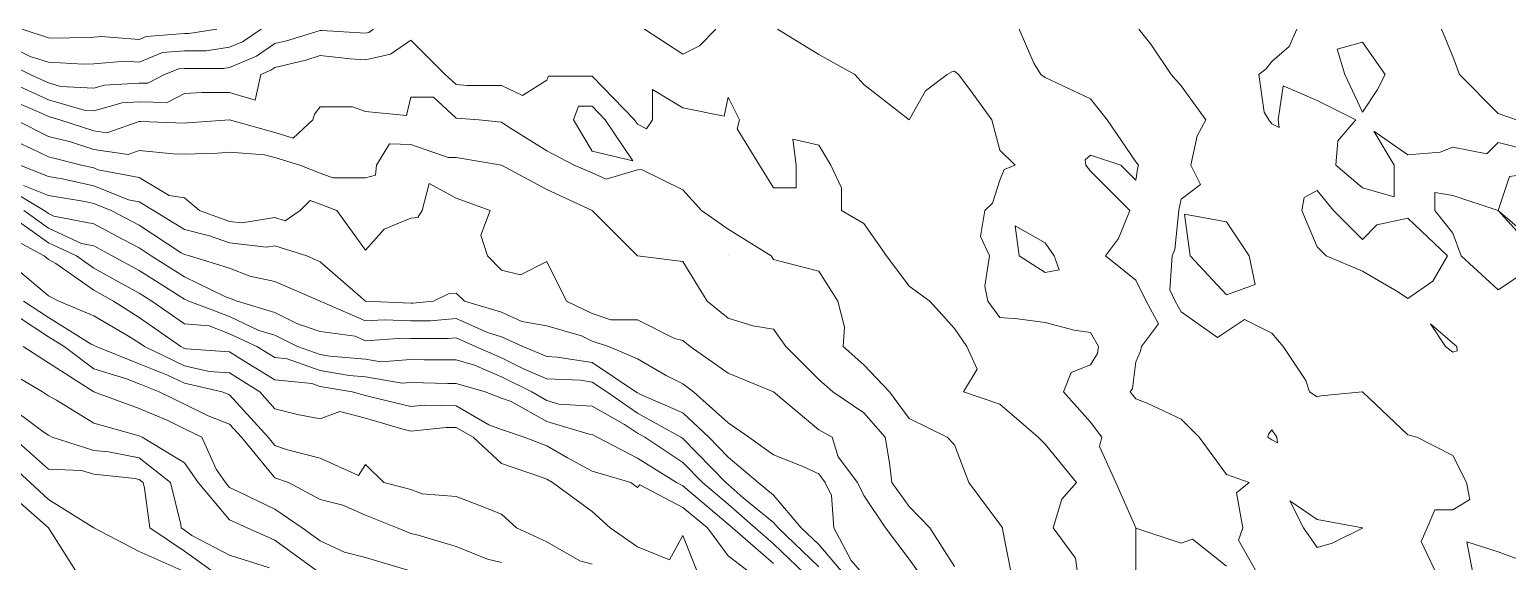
# Model space of a CAD drawing. Extents: x 532589 to 538856, y 6045658 to 6049082.
# Drawn here: x 536979 to 537628, y 6046121 to 6046354 of the extents above; entities that cross this region are included whole.
import ezdxf

# ---------------------------------------------------------------- set-up
doc = ezdxf.new("R2010")
doc.units = 0
doc.header["$LTSCALE"] = 5
doc.layers.add('C-TOPO-MAJR', color=7, linetype='Continuous', lineweight=15, true_color=0xd3aa5f)
doc.layers.add('C-TOPO-MINR', color=7, linetype='Continuous', lineweight=13, true_color=0xe9d5af)

msp = doc.modelspace()

# ---------------------------------------------------------------- linework, layer by layer
at = {"layer": 'C-TOPO-MAJR', "color": 9, "true_color": 0xbfbfbf, "flags": 128}
for points, elevation in [([(537535.457, 6046354.413), (537532.051, 6046346.758), (537524.396, 6046340.198), (537521.905, 6046336.995), (537518.703, 6046334.505), (537521.074, 6046317.918), (537523.151, 6046314.597), (537524.396, 6046312.785), (537527.717, 6046311.275), (537527.242, 6046314.597), (537529.377, 6046329.524), (537544.304, 6046323.127), (537561.366, 6046314.597), (537553.492, 6046305.409), (537552.597, 6046294.688), (537564.212, 6046284.734), (537578.145, 6046280.756), (537578.145, 6046294.688), (537569.189, 6046309.619), (537584.121, 6046299.287), (537598.342, 6046300.375), (537604.029, 6046302.649), (537618.956, 6046299.669), (537623.937, 6046304.642), (537637.21, 6046301.324)], 4285), ([(537631.901, 6046314.597), (537623.937, 6046317.443), (537606.876, 6046334.505), (537604.029, 6046342.468), (537599.049, 6046354.413)], 4285), ([(537570.848, 6046327.869), (537574.167, 6046334.505), (537564.212, 6046348.72), (537553.151, 6046345.567), (537556.557, 6046334.505), (537564.212, 6046317.918), (537570.848, 6046327.869)], 4285), ([(536966.963, 6046324.746), (536984.126, 6046317.341), (536986.871, 6046316.071), (536991.846, 6046314.597), (537006.779, 6046309.721), (537012.467, 6046308.908), (537026.688, 6046313.954), (537027.399, 6046313.885), (537046.596, 6046313.222), (537047.924, 6046313.268), (537066.504, 6046314.597), (537086.413, 6046309.068), (537094.374, 6046306.635), (537103, 6046314.597), (537103.831, 6046317.087), (537106.321, 6046320.29), (537120.536, 6046320.29), (537126.229, 6046318.218), (537144.146, 6046316.589), (537146.138, 6046324.551), (537156.092, 6046324.551), (537166.046, 6046315.335), (537176, 6046314.597), (537185.954, 6046313.648), (537188.801, 6046311.75), (537205.863, 6046300.975), (537217.81, 6046294.688), (537225.771, 6046291.372), (537231.893, 6046288.566), (537245.679, 6046292.696), (537247.491, 6046292.876), (537265.588, 6046283.828), (537273.881, 6046274.78), (537285.496, 6046266.582), (537304.455, 6046254.872), (537305.404, 6046253.339), (537307.618, 6046252.658), (537325.312, 6046248.239), (537333.697, 6046234.963), (537336.69, 6046223.586), (537336.033, 6046215.055), (537345.221, 6046207.093), (537356.42, 6046195.147), (537365.129, 6046183.532), (537381.716, 6046175.238), (537385.037, 6046171.917), (537391.258, 6046155.33), (537404.946, 6046137.082), (537406.118, 6046135.422), (537406.191, 6046134.176), (537409.921, 6046115.513)], 4280), ([(537231.552, 6046314.597), (537225.771, 6046320.57), (537219.798, 6046320.57), (537217.625, 6046314.597), (537225.771, 6046300.81), (537243.687, 6046296.68), (537231.552, 6046314.597)], 4280), ([(537651.807, 6046266.818), (537663.754, 6046274.78), (537643.846, 6046291.842), (537628.918, 6046289.707), (537623.937, 6046274.78), (537604.029, 6046281.423), (537596.066, 6046282.743), (537596.066, 6046274.78), (537604.029, 6046264.826), (537607.651, 6046254.872), (537623.937, 6046239.943), (537632.898, 6046245.911), (537641.854, 6046254.872), (537623.937, 6046274.78), (537643.846, 6046257.718), (537651.807, 6046266.818)], 4285), ([(536966.963, 6046285.689), (536985.062, 6046274.78), (536986.871, 6046273.496), (536989.283, 6046272.368), (537006.779, 6046268.953), (537019.352, 6046262.207), (537026.688, 6046258.356), (537032.048, 6046254.872), (537046.596, 6046245.645), (537064.607, 6046236.861), (537066.504, 6046236.292), (537069.826, 6046234.963), (537086.413, 6046229.987), (537096.367, 6046225.009), (537106.321, 6046221.69), (537121.635, 6046219.649), (537126.229, 6046217.651), (537142.48, 6046218.712), (537146.138, 6046218.569), (537162.532, 6046218.569), (537166.046, 6046218.868), (537174.58, 6046215.055), (537185.954, 6046210.078), (537195.908, 6046205.101), (537205.863, 6046200.974), (537220.667, 6046200.251), (537225.771, 6046199.474), (537232.191, 6046195.147), (537245.679, 6046185.855), (537264.79, 6046175.238), (537265.588, 6046174.714), (537284.474, 6046155.33), (537285.496, 6046154.464), (537292.139, 6046148.687), (537305.404, 6046137.834), (537307.445, 6046135.422), (537325.312, 6046118.427)], 4275), ([(537584.121, 6046271.46), (537570.547, 6046268.446), (537564.212, 6046262.108), (537551.54, 6046274.78), (537544.304, 6046283.627), (537538.617, 6046280.467), (537537.671, 6046274.78), (537544.304, 6046258.858), (537548.291, 6046254.872), (537564.212, 6046248.239), (537580.134, 6046238.95), (537584.121, 6046236.209), (537595.182, 6046243.81), (537601.685, 6046254.872), (537584.121, 6046271.46)], 4285), ([(536975.955, 6046234.963), (536986.871, 6046227.763), (537005.672, 6046216.162), (537006.779, 6046215.698), (537007.886, 6046215.055), (537026.688, 6046207.535), (537039.223, 6046202.519), (537046.596, 6046198.975), (537063.183, 6046195.147), (537066.504, 6046193.861), (537083.485, 6046175.238), (537086.413, 6046171.684), (537091.942, 6046169.709), (537106.321, 6046166.115), (537123.164, 6046158.396), (537126.229, 6046163.293), (537134.193, 6046155.33), (537146.138, 6046152.341), (537151.117, 6046150.35), (537166.046, 6046149.208), (537176, 6046145.376), (537185.954, 6046141.544), (537192.587, 6046135.422), (537205.863, 6046129.295), (537220.338, 6046120.946), (537225.771, 6046119.498)], 4270), ([(537605.69, 6046215.055), (537604.029, 6046216.588), (537594.075, 6046225.009), (537600.708, 6046215.055), (537604.029, 6046212.565), (537605.841, 6046213.243), (537605.69, 6046215.055)], 4285), ([(537060.084, 6046115.513), (537046.596, 6046125.237), (537031.494, 6046135.422), (537029.079, 6046152.939), (537028.499, 6046155.33), (537026.688, 6046156.753), (537024.929, 6046157.088), (537006.779, 6046158.998), (537001.419, 6046160.69), (536986.871, 6046161.23), (536971.109, 6046175.238)], 4265)]:
    msp.add_lwpolyline(points, dxfattribs=dict(at, elevation=elevation))
at = {"layer": 'C-TOPO-MINR', "color": 254, "true_color": 0xd9d9d9, "flags": 128}
for points, elevation in [([(536966.963, 6046340.477), (536978.908, 6046334.505), (536986.871, 6046330.818), (536992.11, 6046329.266), (537006.779, 6046328.532), (537011.464, 6046329.82), (537026.688, 6046330.772), (537030.5, 6046330.693), (537037.887, 6046334.505), (537044.108, 6046336.993), (537046.596, 6046337.184), (537063.825, 6046337.184), (537066.504, 6046337.601), (537078.326, 6046342.592), (537086.413, 6046348.125), (537091.496, 6046349.33), (537106.321, 6046353.862), (537106.942, 6046353.793), (537126.229, 6046352.657), (537127.651, 6046352.991), (537129.742, 6046354.413)], 4282), ([(536966.963, 6046348.441), (536978.908, 6046342.468), (536986.871, 6046339.886), (537002.23, 6046339.055), (537006.779, 6046339.189), (537020.768, 6046340.424), (537026.688, 6046339.98), (537036.998, 6046344.103), (537046.596, 6046344.842), (537056.167, 6046344.842), (537066.504, 6046346.449), (537072.104, 6046348.813), (537080.289, 6046354.413)], 4283), ([(536975.258, 6046354.413), (536986.871, 6046350.647), (536990.853, 6046350.432), (537006.779, 6046350.9), (537010.007, 6046351.186), (537026.688, 6046349.933), (537029.888, 6046351.213), (537046.596, 6046352.5), (537048.509, 6046352.5), (537060.82, 6046354.413)], 4284), ([(537248.741, 6046354.413), (537265.588, 6046343.463), (537272.888, 6046347.113), (537280.186, 6046354.413)], 4282), ([(537307.212, 6046354.413), (537325.312, 6046343.353), (537341.242, 6046334.505), (537345.221, 6046330.083), (537365.122, 6046314.597), (537365.129, 6046314.593), (537365.134, 6046314.592), (537365.135, 6046314.597), (537372.24, 6046327.394), (537381.724, 6046334.505), (537383.795, 6046335.748), (537385.037, 6046335.925), (537386.694, 6046334.505), (537391.671, 6046327.871), (537401.329, 6046314.597), (537404.946, 6046301.322), (537411.579, 6046294.688), (537406.753, 6046292.881), (537404.946, 6046288.055), (537401.63, 6046278.095), (537398.315, 6046274.78), (537396.417, 6046263.401), (537400.353, 6046254.872), (537398.309, 6046241.6), (537399.706, 6046234.963), (537404.946, 6046227.852), (537412.604, 6046227.305), (537424.854, 6046225.674), (537437.519, 6046222.298), (537444.762, 6046221.183), (537448.225, 6046215.055), (537447.826, 6046211.991), (537444.762, 6046207.092), (537436.228, 6046203.681), (537432.817, 6046195.147), (537444.762, 6046181.874), (537449.741, 6046175.238), (537448.744, 6046171.257), (537455.822, 6046155.33), (537464.668, 6046135.425), (537464.622, 6046135.422), (537464.622, 6046115.562)], 4282), ([(537413.475, 6046354.413), (537419.882, 6046339.477), (537422.866, 6046334.505), (537424.854, 6046333.262), (537427.34, 6046332.019), (537444.762, 6046323.886), (537452.096, 6046314.597), (537464.671, 6046296.216), (537465.774, 6046294.688), (537465.573, 6046293.786), (537464.671, 6046288.063), (537458.045, 6046294.688), (537444.762, 6046299.113), (537442.421, 6046297.03), (537442.772, 6046294.688), (537444.762, 6046292.035), (537462.017, 6046274.78), (537457.088, 6046262.454), (537451.399, 6046254.872), (537464.671, 6046244.252), (537469.164, 6046234.963), (537474.624, 6046225.01), (537467.154, 6046215.055), (537466.657, 6046213.069), (537464.671, 6046208.43), (537463.14, 6046196.678), (537462.182, 6046195.147), (537464.671, 6046192.085), (537469.646, 6046190.172), (537484.579, 6046183.203), (537492.544, 6046175.238), (537504.487, 6046158.947), (537514.439, 6046155.33), (537508.909, 6046150.908), (537511.728, 6046135.422), (537509.796, 6046130.113), (537517.954, 6046115.513)], 4283), ([(537465.917, 6046354.413), (537471.315, 6046347.769), (537480.155, 6046334.505), (537484.579, 6046329.527), (537495.441, 6046314.597), (537491.607, 6046307.568), (537488.844, 6046294.688), (537493.105, 6046286.163), (537484.579, 6046279.759), (537483.674, 6046275.685), (537483.532, 6046274.78), (537481.734, 6046257.717), (537480.596, 6046254.872), (537479.6, 6046239.943), (537482.009, 6046234.963), (537484.579, 6046230.277), (537500.501, 6046219.041), (537504.487, 6046221.699), (537512.456, 6046226.995), (537524.396, 6046221.025), (537529.37, 6046215.055), (537539.325, 6046200.125), (537540.987, 6046195.147), (537544.304, 6046192.936), (537545.963, 6046193.488), (537564.188, 6046195.147), (537564.21, 6046195.149), (537564.212, 6046195.148), (537564.214, 6046195.147), (537584.121, 6046176.347), (537588.107, 6046175.238), (537604.029, 6046167.273), (537610.002, 6046155.33), (537611.494, 6046147.865), (537604.029, 6046143.387), (537596.063, 6046143.387), (537592.646, 6046135.422), (537590.091, 6046129.452), (537596.695, 6046115.513)], 4284), ([(536970.395, 6046331.072), (536986.871, 6046323.444), (537002.588, 6046318.788), (537006.779, 6046318.578), (537019.271, 6046322.013), (537026.688, 6046322.477), (537038.972, 6046322.221), (537046.596, 6046326.155), (537054.439, 6046326.662), (537066.504, 6046326.662), (537077.756, 6046323.253), (537080.127, 6046334.505), (537084.547, 6046336.371), (537086.413, 6046337.648), (537099.967, 6046340.859), (537106.321, 6046342.801), (537119.386, 6046341.348), (537126.229, 6046340.945), (537137.132, 6046343.511), (537146.138, 6046349.634), (537161.267, 6046334.505), (537166.046, 6046330.08), (537170.825, 6046329.726), (537185.954, 6046329.726), (537195.144, 6046325.315), (537205.863, 6046332.011), (537206.528, 6046333.84), (537225.771, 6046333.84), (537244.397, 6046314.597), (537245.679, 6046312.703), (537249.656, 6046310.62), (537252.306, 6046314.597), (537252.306, 6046327.878), (537265.588, 6046319.908), (537283.837, 6046316.255), (537285.496, 6046324.539), (537290.474, 6046314.597), (537289.478, 6046310.615), (537299.28, 6046294.688), (537305.404, 6046284.739), (537315.354, 6046284.739), (537315.354, 6046294.688), (537313.93, 6046306.071), (537325.312, 6046303.54), (537330.624, 6046294.688), (537335.271, 6046284.73), (537335.271, 6046274.78), (537345.221, 6046269.094), (537355.177, 6046254.872), (537365.129, 6046241.598), (537374.175, 6046234.963), (537385.037, 6046223.021), (537390.349, 6046215.055), (537394.996, 6046205.096), (537389.019, 6046195.147), (537404.946, 6046189.838), (537421.794, 6046175.238), (537424.854, 6046172.179), (537438.54, 6046155.33), (537432.152, 6046148.032), (537428.318, 6046135.422), (537438.136, 6046122.14), (537439.078, 6046115.513)], 4281), ([(536972.392, 6046314.597), (536986.871, 6046307.356), (536996.524, 6046304.943), (537006.779, 6046301.595), (537021.948, 6046299.428), (537026.688, 6046301.11), (537041.618, 6046299.666), (537046.596, 6046299.494), (537061.194, 6046299.998), (537066.504, 6046300.378), (537081.818, 6046299.283), (537086.413, 6046298.007), (537097.275, 6046294.688), (537106.321, 6046291.257), (537111.849, 6046289.161), (537126.229, 6046289.161), (537130.555, 6046290.362), (537130.968, 6046294.688), (537136.769, 6046304.057), (537146.138, 6046303.789), (537162.584, 6046298.15), (537166.046, 6046298.15), (537185.953, 6046294.69), (537185.954, 6046294.689), (537185.956, 6046294.688), (537205.863, 6046283.969), (537225.769, 6046274.782), (537225.771, 6046274.781), (537225.773, 6046274.78), (537245.679, 6046254.874), (537245.703, 6046254.872), (537265.588, 6046252.384), (537276.31, 6046234.963), (537285.496, 6046227.498), (537296.354, 6046224.105), (537305.404, 6046222.712), (537310.934, 6046215.055), (537325.312, 6046200.677), (537331.535, 6046195.147), (537345.221, 6046186.024), (537354.464, 6046175.238), (537356.473, 6046163.986), (537357.471, 6046155.33), (537365.129, 6046144.85), (537374.088, 6046135.422), (537385.037, 6046118.573)], 4279), ([(536966.963, 6046307.799), (536979.632, 6046301.927), (536986.871, 6046298.307), (537001.348, 6046294.688), (537006.779, 6046293.517), (537008.771, 6046292.697), (537026.688, 6046289.307), (537039.959, 6046281.417), (537046.596, 6046280.312), (537053.233, 6046274.78), (537066.504, 6046270.039), (537071.886, 6046269.399), (537086.413, 6046271.668), (537090.939, 6046270.254), (537097.475, 6046274.78), (537101.896, 6046279.204), (537106.321, 6046277.526), (537113.562, 6046274.78), (537126.229, 6046257.355), (537134.426, 6046266.584), (537146.138, 6046271.463), (537149.2, 6046271.718), (537151.112, 6046274.78), (537154.101, 6046286.725), (537166.046, 6046280.211), (537180.979, 6046274.78), (537176.904, 6046263.921), (537179.731, 6046254.872), (537185.954, 6046248.649), (537194.254, 6046246.572), (537205.863, 6046252.385), (537214.57, 6046234.963), (537225.771, 6046229.534), (537233.914, 6046226.82), (537245.679, 6046226.82), (537261.97, 6046218.672), (537265.588, 6046217.708), (537268.903, 6046215.055), (537285.496, 6046203.342), (537305.399, 6046195.151), (537305.404, 6046195.15), (537305.407, 6046195.147), (537325.312, 6046178.556), (537331.285, 6046175.238), (537333.842, 6046166.709), (537342.376, 6046155.33), (537345.221, 6046149.64), (537354.7, 6046135.422), (537365.129, 6046121.735), (537369.457, 6046115.513)], 4278), ([(536974.295, 6046294.688), (536986.871, 6046289.711), (536992.844, 6046288.715), (537006.779, 6046285.71), (537022.043, 6046279.424), (537026.688, 6046278.546), (537033.021, 6046274.78), (537046.596, 6046266.485), (537057.657, 6046263.719), (537066.504, 6046260.559), (537082.647, 6046258.637), (537086.413, 6046259.225), (537100.348, 6046254.872), (537106.321, 6046252.275), (537126.227, 6046234.963), (537126.229, 6046234.962), (537126.23, 6046234.962), (537146.138, 6046234.183), (537146.918, 6046234.183), (537156.089, 6046234.963), (537162.729, 6046238.281), (537166.046, 6046238.583), (537169.665, 6046234.963), (537185.954, 6046230.121), (537194.911, 6046226.006), (537205.863, 6046224.179), (537221.086, 6046219.74), (537225.771, 6046217.469), (537233.014, 6046215.055), (537245.679, 6046209.696), (537258.345, 6046202.39), (537265.588, 6046198.767), (537270.272, 6046195.147), (537285.496, 6046181.522), (537294.684, 6046175.238), (537305.404, 6046167.499), (537318.069, 6046162.573), (537325.312, 6046159.123), (537328.157, 6046155.33), (537331.002, 6046149.64), (537331.951, 6046135.422), (537339.538, 6046121.196), (537344.392, 6046115.513)], 4277), ([(536975.887, 6046285.764), (536986.871, 6046281.416), (537002.798, 6046278.762), (537006.779, 6046277.903), (537014.363, 6046274.78), (537026.688, 6046268.309), (537045.174, 6046256.293), (537046.596, 6046255.425), (537048.807, 6046254.872), (537066.504, 6046249.562), (537075.353, 6046246.023), (537086.413, 6046243.62), (537106.319, 6046234.963), (537106.321, 6046234.962), (537106.322, 6046234.962), (537126.229, 6046226.307), (537134.355, 6046226.837), (537146.138, 6046226.376), (537154.725, 6046226.376), (537166.046, 6046227.339), (537179.828, 6046221.181), (537185.954, 6046219.36), (537195.324, 6046215.055), (537205.863, 6046210.686), (537210.456, 6046210.461), (537225.771, 6046208.13), (537245.036, 6046195.147), (537245.679, 6046194.703), (537246.677, 6046194.149), (537265.588, 6046186.046), (537277.049, 6046175.238), (537285.496, 6046166.527), (537298.769, 6046155.33), (537305.404, 6046149.901), (537317.656, 6046135.422), (537325.312, 6046128.139), (537336.097, 6046115.513)], 4276), ([(536966.964, 6046274.78), (536986.871, 6046260.652), (536999.227, 6046254.872), (537006.779, 6046249.53), (537018.948, 6046242.702), (537026.688, 6046238.446), (537032.26, 6046234.963), (537046.596, 6046225.009), (537057.456, 6046224.103), (537066.504, 6046220.689), (537078.448, 6046215.055), (537086.413, 6046210.199), (537091.794, 6046209.674), (537106.321, 6046204.576), (537119.029, 6046202.347), (537126.229, 6046201.783), (537142.346, 6046198.938), (537146.138, 6046199.23), (537162.38, 6046198.813), (537166.046, 6046198.813), (537178.711, 6046195.147), (537185.954, 6046192.4), (537190.147, 6046190.954), (537205.863, 6046182.183), (537224.445, 6046176.564), (537225.771, 6046176.481), (537227.981, 6046175.238), (537245.679, 6046166.138), (537262.873, 6046155.33), (537265.588, 6046153.908), (537274.12, 6046146.797), (537285.496, 6046137.153), (537287.487, 6046135.422), (537305.404, 6046119.841)], 4273), ([(536976.013, 6046274.78), (536986.871, 6046267.074), (537001.35, 6046260.301), (537006.779, 6046259.241), (537014.923, 6046254.872), (537026.688, 6046248.401), (537043.945, 6046237.614), (537046.596, 6046235.933), (537048.584, 6046234.963), (537066.504, 6046228.202), (537079.303, 6046222.165), (537086.413, 6046220.032), (537096.365, 6046215.055), (537106.321, 6046211.561), (537110.558, 6046210.818), (537126.229, 6046209.59), (537132.866, 6046208.418), (537146.138, 6046209.44), (537151.9, 6046209.293), (537166.046, 6046209.293), (537174.156, 6046206.945), (537185.954, 6046201.782), (537199.226, 6046195.147), (537205.863, 6046191.442), (537211.172, 6046189.837), (537225.771, 6046188.924), (537239.993, 6046180.924), (537245.679, 6046177.007), (537248.864, 6046175.238), (537265.588, 6046164.236), (537274.265, 6046155.33), (537285.496, 6046145.808), (537297.44, 6046135.422), (537305.404, 6046128.496), (537318.978, 6046115.513)], 4274), ([(537514.443, 6046254.872), (537504.487, 6046269.801), (537486.11, 6046273.249), (537488.562, 6046254.872), (537504.487, 6046237.808), (537517.062, 6046242.297), (537514.443, 6046254.872)], 4284), ([(536966.963, 6046264.571), (536984.976, 6046254.872), (536986.871, 6046253.28), (536990.186, 6046251.556), (537006.779, 6046239.819), (537015.435, 6046234.963), (537026.688, 6046227.773), (537045.005, 6046215.055), (537046.596, 6046214.29), (537047.591, 6046214.06), (537066.504, 6046212.739), (537072.726, 6046208.833), (537086.413, 6046200.489), (537102.555, 6046198.912), (537106.321, 6046197.591), (537120.257, 6046195.147), (537126.229, 6046193.654), (537128.362, 6046193.014), (537146.138, 6046188.689), (537151.965, 6046189.319), (537166.046, 6046188.984), (537180.423, 6046180.769), (537185.954, 6046178.672), (537195.91, 6046175.238), (537205.863, 6046171.551), (537214.915, 6046166.186), (537225.771, 6046160.305), (537242.841, 6046155.33), (537245.679, 6046153.123), (537246.672, 6046154.337), (537265.588, 6046144.427), (537276.394, 6046135.422), (537285.496, 6046123.171), (537295.451, 6046115.513)], 4272), ([(537428.837, 6046254.872), (537424.854, 6046260.561), (537411.576, 6046268.149), (537413.475, 6046254.872), (537424.854, 6046247.629), (537430.982, 6046248.744), (537428.837, 6046254.872)], 4282), ([(536971.946, 6046249.888), (536986.871, 6046237.354), (536991.468, 6046234.963), (537006.779, 6046228.542), (537022.091, 6046219.652), (537026.688, 6046216.715), (537029.078, 6046215.055), (537046.596, 6046206.632), (537057.546, 6046204.105), (537066.504, 6046203.48), (537079.777, 6046195.147), (537086.413, 6046187.683), (537096.365, 6046185.195), (537106.321, 6046183.383), (537114.949, 6046186.518), (537126.229, 6046183.699), (537142.584, 6046178.792), (537146.138, 6046177.927), (537161.675, 6046179.609), (537166.046, 6046179.505), (537173.513, 6046175.238), (537185.954, 6046163.752), (537203.519, 6046157.673), (537205.863, 6046156.805), (537208.351, 6046155.33), (537225.771, 6046142.66), (537233.734, 6046135.422), (537245.679, 6046127.183), (537259.734, 6046121.366), (537265.588, 6046132.096), (537272.222, 6046115.513)], 4271), ([(537285.496, 6046254.872), (537285.493, 6046254.874), (537285.472, 6046254.872), (537285.496, 6046254.868), (537285.499, 6046254.869), (537285.497, 6046254.872), (537285.496, 6046254.872)], 4279), ([(536974.428, 6046227.498), (536986.871, 6046219.291), (536993.736, 6046215.055), (537006.779, 6046205.357), (537020.787, 6046201.047), (537026.688, 6046198.687), (537035.536, 6046195.147), (537046.596, 6046189.765), (537057.076, 6046184.666), (537066.504, 6046181.017), (537071.773, 6046175.238), (537086.413, 6046157.462), (537092.383, 6046155.33), (537106.321, 6046147.996), (537116.273, 6046145.378), (537126.229, 6046140.998), (537140.164, 6046135.422), (537146.138, 6046132.932), (537149.283, 6046132.277), (537166.046, 6046127.312), (537179.732, 6046121.736), (537185.954, 6046120.253)], 4269), ([(536975.809, 6046215.055), (536986.871, 6046207.945), (537006.774, 6046195.151), (537006.779, 6046195.148), (537006.783, 6046195.147), (537026.688, 6046187.908), (537039.262, 6046182.572), (537046.596, 6046179.003), (537054.335, 6046175.238), (537060.529, 6046161.305), (537064.694, 6046155.33), (537066.504, 6046153.197), (537070.486, 6046151.348), (537086.413, 6046143.66), (537098.359, 6046135.422), (537106.321, 6046129.733), (537116.94, 6046124.802), (537126.229, 6046122.48), (537144.719, 6046116.932)], 4268), ([(537106.319, 6046115.513), (537086.413, 6046130.114), (537074.165, 6046135.422), (537066.504, 6046138.978), (537052.629, 6046155.33), (537046.596, 6046163.985), (537028.107, 6046175.238), (537026.688, 6046175.841), (537025.741, 6046176.185), (537006.779, 6046181.417), (536990.488, 6046191.53), (536986.871, 6046193.417), (536984.218, 6046195.147), (536966.963, 6046205.497)], 4267), ([(537084.069, 6046117.857), (537066.504, 6046123.479), (537049.909, 6046132.108), (537046.596, 6046134.497), (537045.225, 6046135.422), (537045.006, 6046137.012), (537040.564, 6046155.33), (537026.688, 6046166.232), (537013.22, 6046168.798), (537006.779, 6046169.476), (536988.53, 6046175.238), (536986.871, 6046176.104), (536984.384, 6046177.726), (536966.963, 6046190.791)], 4266), ([(537526.607, 6046175.238), (537524.396, 6046178.556), (537522.974, 6046176.66), (537522.737, 6046175.238), (537524.396, 6046174.191), (537526.883, 6046172.751), (537526.607, 6046175.238)], 4284), ([(537045.171, 6046116.938), (537026.688, 6046125.07), (537006.781, 6046135.422), (537006.779, 6046135.424), (537006.777, 6046135.424), (536986.871, 6046147.866), (536978.908, 6046155.33), (536966.963, 6046166.189)], 4264), ([(536999.479, 6046115.513), (536986.875, 6046135.417), (536986.873, 6046135.422), (536986.871, 6046135.423), (536986.847, 6046135.446), (536966.963, 6046152.988)], 4263), ([(537564.215, 6046135.422), (537564.212, 6046135.428), (537564.209, 6046135.425), (537544.304, 6046139.154), (537532.359, 6046147.367), (537538.332, 6046135.422), (537544.304, 6046126.893), (537550.941, 6046128.785), (537564.212, 6046135.414), (537564.218, 6046135.416), (537564.215, 6046135.422)], 4283), ([(537464.695, 6046115.513), (537464.695, 6046135.397), (537484.579, 6046128.796), (537489.546, 6046130.455), (537504.487, 6046118.657)], 4282), ([(537612.74, 6046115.513), (537610.159, 6046129.292), (537623.937, 6046124.941), (537640.532, 6046118.827)], 4284)]:
    msp.add_lwpolyline(points, dxfattribs=dict(at, elevation=elevation))

doc.saveas('drawing.dxf')
